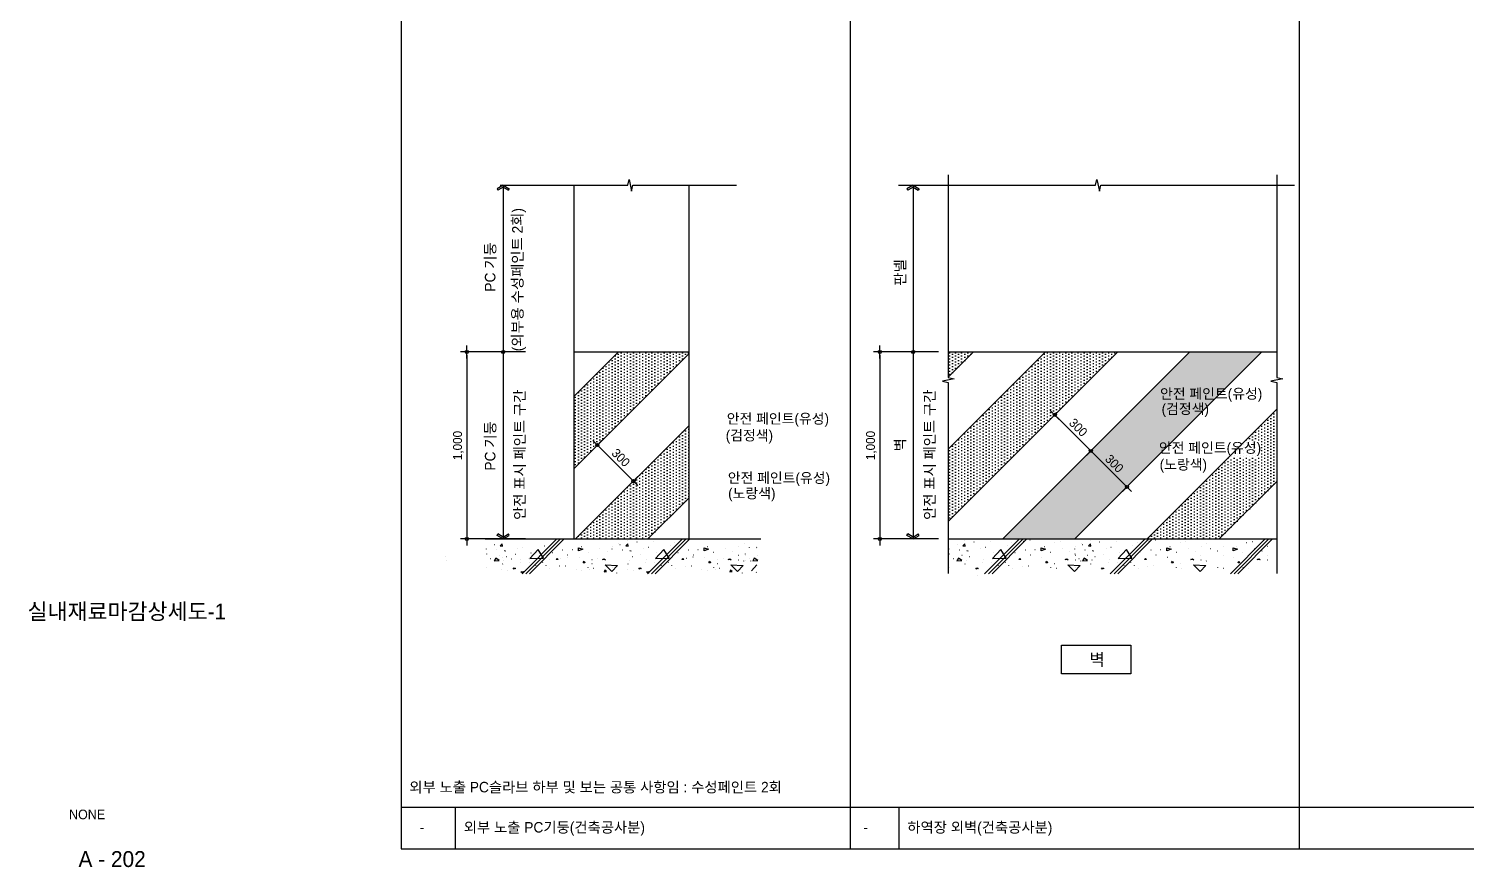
# Model space of a CAD drawing. Header units: millimetres. Extents: x 759136 to 783884, y -498149 to -492840.
# Drawn here: x 774868 to 779376, y -498149 to -495518 of the extents above; entities that cross this region are included whole.
import ezdxf
from ezdxf.enums import TextEntityAlignment as Align

# ---------------------------------------------------------------- set-up
doc = ezdxf.new("R2010")
doc.units = ezdxf.units.MM
doc.layers.get('DEFPOINTS').update_dxf_attribs({"lineweight": 13})
for name, color, linetype in [('3TEX', 3, 'Continuous'), ('4A.TEC FORM-TEXT', 3, 'Continuous'), ('4A.TEC TEXT 2', 3, 'Continuous'), ('9', 7, 'Continuous'), ('DIM', 8, 'Continuous'), ('새 블럭$0$3', 3, 'Continuous'), ('새 블럭$0$DIM', 7, 'Continuous'), ('새 블럭$0$ele', 3, 'Continuous'), ('새 블럭$0$HAT', 5, 'Continuous'), ('새 블럭$0$LEADER', 7, 'Continuous'), ('새 블럭$0$MAT', 6, 'Continuous'), ('새 블럭$0$MS2', 9, 'Continuous'), ('새 블럭$0$TEXT2', 4, 'Continuous')]:
    doc.layers.add(name, color=color, linetype=linetype)
doc.styles.add('1', font='')
doc.styles.add('나눔고딕', font='')
doc.styles.add('돋움', font='')
doc.styles.get('1').set_extended_font_data('Dotum')
doc.styles.get('나눔고딕').set_extended_font_data('Dotum')
doc.styles.get('돋움').set_extended_font_data('Dotum')
doc.dimstyles.new('SAMOO-3', dxfattribs={"dimscale": 200, "dimtxt": 3.5, "dimasz": 1, "dimexe": 2, "dimexo": 2, "dimgap": 1, "dimtad": 1, "dimdec": 0, "dimlunit": 6, "dimtxsty": '나눔고딕', "dimblk": 'dimdot', "dimcen": 2.5, "dimdle": 1.5, "dimclrt": 2, "dimazin": 0, "dimtfac": 1, "dimtdec": 0, "dimtix": 1, "dimtmove": 2, "dimatfit": 3, "dimfxl": 1, "dimtvp": 1, "dimtolj": 1, "dimtzin": 0, "dimarcsym": 0})
pattern_1 = [(90, (788152.105, -443931.524), (-9.6, 4.8), [0, -9.6])]
pattern_2 = [(90, (788140.61, -443931.524), (-9.6, 4.8), [0, -9.6])]

# ---------------------------------------------------------------- blocks, each defined once
blk = doc.blocks.new('새 블럭$0$arrow1')
for p, q in [((0, 0), (0.29, 0.5)), ((0, 0), (0.29, -0.5)), ((0.16, 0), (0.41, 0.43)), ((0.16, 0), (0.41, -0.43)), ((0.29, 0.5), (0.41, 0.43)), ((0.29, -0.5), (0.41, -0.43))]:
    blk.add_line(p, q)
blk = doc.blocks.new('dimdot')
blk.add_line((-2, 0), (2, 0))
blk.add_circle((0, 0), 0.5)
blk = doc.blocks.new('*D27')
at = {"layer": 'DEFPOINTS', "color": 0}
for p in [(777741.4, -496532.4), (777537.1, -497119.1), (777741.4, -497119.1)]:
    blk.add_point(p, dxfattribs=at)
at = {"layer": 'DIM', "color": 0, "lineweight": -2}
for p, q in [((777721.4, -496532.4), (777517.1, -496532.4)), ((777537.1, -496542.4), (777537.1, -497109.1)), ((777721.4, -497119.1), (777517.1, -497119.1))]:
    blk.add_line(p, q, dxfattribs=at)
at = {"layer": 'DIM', "color": 0, "lineweight": -2, "xscale": 10, "yscale": 10, "zscale": 10}
for p, rotation in [((777537.1, -496532.4), 90), ((777537.1, -497119.1), 270)]:
    blk.add_blockref('dimdot', p, dxfattribs=dict(at, rotation=rotation))
at = {"layer": 'DIM', "color": 2, "insert": (777510.4, -496825.8), "char_height": 28, "attachment_point": 5, "rotation": 90, "style": '나눔고딕'}
blk.add_mtext('\\A1;1,000', dxfattribs=at)
blk = doc.blocks.new('*D28')
at = {"layer": 'DEFPOINTS', "color": 0}
for p in [(778108.4, -496707), (778198.9, -496842.8), (778221.5, -496820.2)]:
    blk.add_point(p, dxfattribs=at)
at = {"layer": 'DIM', "color": 0, "lineweight": -2}
for p, q in [((778094.2, -496721.2), (778071.6, -496743.8)), ((778092.8, -496736.7), (778191.8, -496835.7)), ((778207.4, -496834.3), (778184.8, -496856.9))]:
    blk.add_line(p, q, dxfattribs=at)
at = {"layer": 'DIM', "color": 0, "lineweight": -2, "xscale": 10, "yscale": 10, "zscale": 10}
for p, rotation in [((778085.8, -496729.7), 135), ((778198.9, -496842.8), 315)]:
    blk.add_blockref('dimdot', p, dxfattribs=dict(at, rotation=rotation))
at = {"layer": 'DIM', "color": 2, "insert": (778159.3, -496769.2), "char_height": 28, "attachment_point": 5, "rotation": 315, "style": '나눔고딕'}
blk.add_mtext('\\A1;300', dxfattribs=at)
blk = doc.blocks.new('*D29')
at = {"layer": 'DEFPOINTS', "color": 0}
for p in [(778221.5, -496820.2), (778334.7, -496933.3), (778312, -496955.9)]:
    blk.add_point(p, dxfattribs=at)
at = {"layer": 'DIM', "color": 0, "lineweight": -2}
for p, q in [((778207.4, -496834.3), (778184.8, -496856.9)), ((778206, -496849.9), (778305, -496948.9)), ((778320.5, -496947.4), (778297.9, -496970.1))]:
    blk.add_line(p, q, dxfattribs=at)
at = {"layer": 'DIM', "color": 0, "lineweight": -2, "xscale": 10, "yscale": 10, "zscale": 10}
for p, rotation in [((778198.9, -496842.8), 135.0000001509273), ((778312, -496955.9), 315.0000001509273)]:
    blk.add_blockref('dimdot', p, dxfattribs=dict(at, rotation=rotation))
at = {"layer": 'DIM', "color": 2, "insert": (778272.5, -496882.4), "char_height": 28, "attachment_point": 5, "rotation": 315, "style": '나눔고딕'}
blk.add_mtext('\\A1;300', dxfattribs=at)
blk = doc.blocks.new('*D39')
at = {"layer": 'DEFPOINTS', "color": 0}
for p in [(776633.3, -496842.5), (776651.4, -496824.4), (776746.4, -496955.7)]:
    blk.add_point(p, dxfattribs=at)
at = {"layer": 'DIM', "color": 0, "lineweight": -2}
for p, q in [((776647.4, -496828.4), (776665.5, -496810.3)), ((776757.5, -496930.5), (776658.5, -496831.5)), ((776760.6, -496941.5), (776778.7, -496923.4))]:
    blk.add_line(p, q, dxfattribs=at)
at = {"layer": 'DIM', "color": 0, "lineweight": -2, "xscale": 10, "yscale": 10, "zscale": 10}
for p, rotation in [((776651.4, -496824.4), 134.9999999999705), ((776764.5, -496937.6), 314.9999999999705)]:
    blk.add_blockref('dimdot', p, dxfattribs=dict(at, rotation=rotation))
at = {"layer": 'DIM', "color": 2, "insert": (776724.9, -496864), "char_height": 28, "attachment_point": 5, "rotation": 315, "style": '나눔고딕'}
blk.add_mtext('\\A1;300', dxfattribs=at)
blk = doc.blocks.new('*D40')
at = {"layer": 'DEFPOINTS', "color": 0}
for p in [(776446.3, -496532.4), (776242, -497119.1), (776446.3, -497119.1)]:
    blk.add_point(p, dxfattribs=at)
at = {"layer": 'DIM', "color": 0, "lineweight": -2}
for p, q in [((776426.3, -496532.4), (776222, -496532.4)), ((776242, -496542.4), (776242, -497109.1)), ((776426.3, -497119.1), (776222, -497119.1))]:
    blk.add_line(p, q, dxfattribs=at)
at = {"layer": 'DIM', "color": 0, "lineweight": -2, "xscale": 10, "yscale": 10, "zscale": 10}
for p, rotation in [((776242, -496532.4), 90), ((776242, -497119.1), 270)]:
    blk.add_blockref('dimdot', p, dxfattribs=dict(at, rotation=rotation))
at = {"layer": 'DIM', "color": 2, "insert": (776215.3, -496825.8), "char_height": 28, "attachment_point": 5, "rotation": 90, "style": '나눔고딕'}
blk.add_mtext('\\A1;1,000', dxfattribs=at)

msp = doc.modelspace()

# ---------------------------------------------------------------- hatches: boundary and pattern name
at = {"layer": '새 블럭$0$MS2'}
h = msp.add_hatch(dxfattribs=at)
h.set_pattern_fill('DOTS', color=3, scale=153.6, angle=90, style=0)
h.set_pattern_definition(pattern_2)
h.paths.add_polyline_path([(776717.1, -496532.4), (776578.2, -496671.4), (776578.2, -496897.6), (776938.7, -496537.1), (776938.7, -496532.4)])
h = msp.add_hatch(dxfattribs=at)
h.set_pattern_fill('DOTS', color=3, scale=153.6, angle=90, style=0)
h.set_pattern_definition(pattern_1)
h.paths.add_polyline_path([(777830.4, -496532.4), (777751.7, -496611.1), (777751.7, -496532.4)])
h = msp.add_hatch(dxfattribs=at)
h.set_pattern_fill('DOTS', color=3, scale=153.6, angle=90, style=0)
h.set_pattern_definition(pattern_1)
h.paths.add_polyline_path([(778056.7, -496532.4), (777751.7, -496837.4), (777751.7, -497063.7), (778283, -496532.4)])
h = msp.add_hatch(dxfattribs=at)
h.set_pattern_fill('DOTS', color=3, scale=153.6, angle=90, style=0)
h.set_pattern_definition(pattern_1)
h.paths.add_polyline_path([(778509.3, -496532.4), (777922.6, -497119.1), (778148.9, -497119.1), (778735.5, -496532.4)])
h = msp.add_hatch(dxfattribs=at)
h.set_pattern_fill('DOTS', color=3, scale=153.6, angle=90, style=0)
h.set_pattern_definition(pattern_1)
h.paths.add_polyline_path([(778782, -496712.3), (778375.1, -497119.1), (778601.4, -497119.1), (778782, -496938.5)])
h = msp.add_hatch(dxfattribs=at)
h.set_pattern_fill('DOTS', color=3, scale=153.6, angle=90, style=0)
h.set_pattern_definition(pattern_2)
h.paths.add_polyline_path([(776938.7, -496763.4), (776583, -497119.1), (776809.3, -497119.1), (776938.7, -496989.7)])

# ---------------------------------------------------------------- linework, layer by layer
at = {"layer": '9'}
for p, q in [((776035.7, -492839.7), (776035.7, -498090.7)), ((777443.7, -492839.7), (777443.7, -498090.7)), ((778851.7, -492839.7), (778851.7, -498090.7)), ((776035.7, -497960.7), (783075.7, -497960.7)), ((776205.5, -497960.7), (776205.5, -498090.7)), ((777596.3, -497960.7), (777596.3, -498090.7)), ((776035.7, -498090.7), (783075.7, -498090.7))]:
    msp.add_line(p, q, dxfattribs=at)
at = {"layer": '새 블럭$0$3'}
for p, q in [((776578.2, -496532.4), (776578.2, -496009.2)), ((776938.7, -496532.4), (776938.7, -496009.2))]:
    msp.add_line(p, q, dxfattribs=at)
at = {"layer": '새 블럭$0$DIM', "linetype": 'ByBlock'}
for points in [[(776346.6, -496009.2), (776746.5, -496009.2), (776750.6, -495990.8), (776758.5, -496027.6), (776762.5, -496009.2), (777088, -496009.2)], [(777595.8, -496009.2), (778213.9, -496009.2), (778218, -495990.8), (778225.9, -496027.6), (778229.9, -496009.2), (778837.8, -496009.2)], [(777751.7, -495976.6), (777751.7, -496612.3), (777770.1, -496616.4), (777733.3, -496624.2), (777751.7, -496628.3), (777751.7, -497227.2)], [(778782, -495976.6), (778782, -496612.3), (778800.4, -496616.4), (778763.6, -496624.2), (778782, -496628.3), (778782, -497227.2)], [(776355.8, -496009.2), (776355.8, -497119.1)], [(777641.3, -496009.2), (777641.3, -497119.1)]]:
    msp.add_lwpolyline(points, dxfattribs=at)
for centre, radius in [((776355.8, -496532.4), 5.17), ((776355.8, -496532.4), 3.63), ((776355.8, -496532.4), 2.1), ((776355.8, -496532.4), 2.1), ((776355.8, -496532.4), 0.563), ((777641.3, -496532.4), 5.17), ((777641.3, -496532.4), 3.63), ((777641.3, -496532.4), 2.1), ((777641.3, -496532.4), 2.1), ((777641.3, -496532.4), 0.563)]:
    msp.add_circle(centre, radius, dxfattribs=at)
at = {"layer": '새 블럭$0$ele'}
for p, q in [((776299.4, -497119.1), (777163.7, -497119.1)), ((777751.7, -497119.1), (778782, -497119.1))]:
    msp.add_line(p, q, dxfattribs=at)
at = {"layer": '새 블럭$0$HAT', "color": 6}
for p, q in [((776578.2, -496532.4), (776938.7, -496532.4)), ((776578.2, -497119.1), (776578.2, -496532.4)), ((776578.2, -496671.4), (776717.1, -496532.4)), ((776578.2, -496897.6), (776938.7, -496537.1)), ((776938.7, -497119.1), (776938.7, -496532.4)), ((777751.7, -496611.1), (777830.4, -496532.4)), ((777751.7, -496837.4), (778056.7, -496532.4)), ((777751.7, -497063.7), (778283, -496532.4)), ((777751.7, -496532.4), (778782, -496532.4)), ((777922.6, -497119.1), (778509.3, -496532.4)), ((778148.9, -497119.1), (778735.5, -496532.4)), ((778375.1, -497119.1), (778782, -496712.3)), ((776583, -497119.1), (776938.7, -496763.4)), ((778601.4, -497119.1), (778782, -496938.5)), ((776809.3, -497119.1), (776938.7, -496989.7)), ((776578.2, -497119.1), (776938.7, -497119.1)), ((777751.7, -497119.1), (778782, -497119.1))]:
    msp.add_line(p, q, dxfattribs=at)
at = {"layer": '새 블럭$0$LEADER'}
for points in [[(778284.6, -496669.3, 0, 6.4, 0), (778303.8, -496669.3, 0, 0, 0), (778403.8, -496669.3, 0, 0, 0)], [(776860.9, -496741.6, 0, 6.4, 0), (776880.1, -496741.6, 0, 0, 0), (777041.7, -496741.6, 0, 0, 0)], [(778284.6, -496836.7, 0, 6.4, 0), (778303.8, -496836.7, 0, 0, 0), (778403.8, -496836.7, 0, 0, 0)], [(776860.9, -496933.6, 0, 6.4, 0), (776880.1, -496933.6, 0, 0, 0), (777041.7, -496933.6, 0, 0, 0)]]:
    msp.add_lwpolyline(points, format="xyseb", dxfattribs=at)
at = {"layer": '새 블럭$0$MAT', "color": 8}
for p, q in [((776415, -497228.2), (776524.2, -497119.1)), ((776426.7, -497228.2), (776535.8, -497119.1)), ((776438.3, -497228.2), (776547.5, -497119.1)), ((776809, -497228.2), (776918.1, -497119.1)), ((776820.7, -497228.2), (776929.8, -497119.1)), ((776832.3, -497228.2), (776941.5, -497119.1)), ((777865.8, -497228.2), (777975, -497119.1)), ((777877.5, -497228.2), (777986.6, -497119.1)), ((777889.1, -497228.2), (777998.3, -497119.1)), ((778259.8, -497228.2), (778369, -497119.1)), ((778271.5, -497228.2), (778380.6, -497119.1)), ((778283.1, -497228.2), (778392.3, -497119.1)), ((778636.3, -497228.2), (778745.5, -497119.1)), ((778648, -497228.2), (778757.1, -497119.1)), ((778659.6, -497228.2), (778768.8, -497119.1))]:
    msp.add_line(p, q, dxfattribs=at)
at = {"layer": '새 블럭$0$MAT'}
for p, q in [((776747, -497124.9), (776746.8, -497124.6)), ((776828.6, -497125.8), (776828.2, -497125.8)), ((777803.8, -497124.9), (777803.6, -497124.6)), ((777885.4, -497125.8), (777885, -497125.8)), ((777987.3, -497127.4), (777987.1, -497127)), ((778008.3, -497123), (778008, -497122.6)), ((778102.9, -497128.3), (778102.7, -497128)), ((778197.8, -497124.9), (778197.6, -497124.6)), ((778279.4, -497125.8), (778279, -497125.8)), ((778381.3, -497127.4), (778381.1, -497127)), ((778402.3, -497123), (778402, -497122.6)), ((778496.9, -497128.3), (778496.7, -497128)), ((778705.3, -497128.3), (778705.1, -497128)), ((776303.8, -497150.8), (776303.5, -497150.4)), ((776304.8, -497166.4), (776305.1, -497166.1)), ((776328.2, -497136.6), (776328.6, -497136.4)), ((776335.6, -497153.2), (776335.9, -497152.9)), ((776344.3, -497171.1), (776343.9, -497171.1)), ((776352.6, -497134.6), (776346.2, -497140.8)), ((776346.2, -497140.8), (776353.5, -497141.5)), ((776353.5, -497141.5), (776352.6, -497134.6)), ((776359.5, -497155.4), (776359.8, -497155.1)), ((776363, -497157.6), (776362.6, -497157.6)), ((776394.1, -497167.7), (776393.7, -497167.7)), ((776402.4, -497148.2), (776402, -497148.2)), ((776417.5, -497145.8), (776417.1, -497145.8)), ((776465.6, -497152.1), (776439.7, -497180.4)), ((776442.9, -497162.5), (776443.2, -497162.2)), ((776482.9, -497179), (776465.6, -497152.1)), ((776485.8, -497141), (776486.1, -497140.7)), ((776510.2, -497162.3), (776509.8, -497162.4)), ((776542.4, -497153.2), (776542.7, -497152.9)), ((776558.5, -497169.6), (776558.1, -497169.7)), ((776573.1, -497153.1), (776572.7, -497153.1)), ((776592, -497147), (776605.6, -497150.6)), ((776592.2, -497156.6), (776592, -497147)), ((776605.6, -497150.6), (776592.2, -497156.6)), ((776602, -497143), (776602.3, -497142.7)), ((776622.4, -497161.4), (776622, -497161.4)), ((776659.5, -497150.1), (776659.1, -497150.2)), ((776682.4, -497157.5), (776682, -497157.5)), ((776697.8, -497150.8), (776697.5, -497150.4)), ((776700, -497142), (776700.3, -497141.7)), ((776717.6, -497133.2), (776717.9, -497132.9)), ((776722.2, -497136.6), (776722.5, -497136.4)), ((776729.6, -497153.2), (776729.9, -497152.9)), ((776746.6, -497134.6), (776740.2, -497140.8)), ((776740.2, -497140.8), (776747.5, -497141.5)), ((776747.5, -497141.5), (776746.6, -497134.6)), ((776753.5, -497155.4), (776753.8, -497155.1)), ((776757, -497157.6), (776756.6, -497157.6)), ((776775.9, -497129.2), (776775.5, -497129.2)), ((776788.1, -497167.7), (776787.7, -497167.7)), ((776796.4, -497148.2), (776795.9, -497148.2)), ((776811.5, -497145.8), (776811.1, -497145.8)), ((776859.6, -497152.1), (776833.7, -497180.4)), ((776836.9, -497162.5), (776837.2, -497162.2)), ((776876.9, -497179), (776859.6, -497152.1)), ((776879.8, -497141), (776880.1, -497140.7)), ((776894.4, -497129.7), (776894, -497129.7)), ((776904.2, -497162.3), (776903.8, -497162.4)), ((776936.4, -497153.2), (776936.7, -497152.9)), ((776952.5, -497169.6), (776952.1, -497169.7)), ((776967.1, -497153.1), (776966.7, -497153.1)), ((776986, -497147), (776999.6, -497150.6)), ((776986.2, -497156.6), (776986, -497147)), ((776999.6, -497150.6), (776986.2, -497156.6)), ((776995.9, -497143), (776996.3, -497142.7)), ((777016.4, -497161.4), (777016, -497161.4)), ((777053.5, -497150.1), (777053.1, -497150.2)), ((777076.4, -497157.5), (777076, -497157.5)), ((777093.4, -497170.7), (777093.2, -497170.4)), ((777094, -497142), (777094.3, -497141.7)), ((777111.6, -497133.2), (777111.9, -497132.9)), ((777115.4, -497166.4), (777115.7, -497166.1)), ((777116.1, -497170.7), (777115.8, -497170.4)), ((777128.3, -497146.4), (777128.1, -497146.1)), ((777150.3, -497142.1), (777150.6, -497141.8)), ((777150.9, -497146.4), (777150.7, -497146.1)), ((777154.9, -497171.1), (777154.5, -497171.1)), ((777754.6, -497150.8), (777754.3, -497150.4)), ((777755.6, -497166.4), (777755.9, -497166.1)), ((777779.1, -497136.6), (777779.4, -497136.4)), ((777786.4, -497153.2), (777786.7, -497152.9)), ((777795.1, -497171.1), (777794.7, -497171.1)), ((777803.4, -497134.6), (777797, -497140.8)), ((777797, -497140.8), (777804.3, -497141.5)), ((777804.3, -497141.5), (777803.4, -497134.6)), ((777810.3, -497155.4), (777810.6, -497155.1)), ((777813.9, -497157.6), (777813.4, -497157.6)), ((777832.7, -497129.2), (777832.3, -497129.2)), ((777853.2, -497148.2), (777852.8, -497148.2)), ((777868.3, -497145.8), (777867.9, -497145.8)), ((777916.4, -497152.1), (777890.5, -497180.4)), ((777893.7, -497162.5), (777894, -497162.2)), ((777933.7, -497179), (777916.4, -497152.1)), ((777936.6, -497141), (777936.9, -497140.7)), ((777951.2, -497129.7), (777950.8, -497129.7)), ((777961, -497162.3), (777960.6, -497162.4)), ((777993.2, -497153.2), (777993.5, -497152.9)), ((778009.3, -497169.6), (778008.9, -497169.7)), ((778023.9, -497153.1), (778023.5, -497153.1)), ((778043, -497156.6), (778042.8, -497147)), ((778042.8, -497147), (778056.4, -497150.6)), ((778056.4, -497150.6), (778043, -497156.6)), ((778052.8, -497143), (778053.1, -497142.7)), ((778073.2, -497161.4), (778072.8, -497161.4)), ((778085, -497130.3), (778085.3, -497130)), ((778110.3, -497150.1), (778109.9, -497150.2)), ((778133.2, -497157.5), (778132.8, -497157.5)), ((778148.6, -497150.8), (778148.3, -497150.4)), ((778149.6, -497166.4), (778149.9, -497166.1)), ((778150.3, -497170.7), (778150, -497170.4)), ((778150.8, -497142), (778151.1, -497141.7)), ((778168.4, -497133.2), (778168.7, -497132.9)), ((778173, -497136.6), (778173.4, -497136.4)), ((778180.4, -497153.2), (778180.7, -497152.9)), ((778189.1, -497171.1), (778188.7, -497171.1)), ((778197.4, -497134.6), (778191, -497140.8)), ((778191, -497140.8), (778198.3, -497141.5)), ((778198.3, -497141.5), (778197.4, -497134.6)), ((778204.3, -497155.4), (778204.6, -497155.1)), ((778207.8, -497157.6), (778207.4, -497157.6)), ((778226.7, -497129.2), (778226.3, -497129.2)), ((778238.9, -497167.7), (778238.5, -497167.7)), ((778247.2, -497148.2), (778246.8, -497148.2)), ((778262.3, -497145.8), (778261.9, -497145.8)), ((778310.4, -497152.1), (778284.5, -497180.4)), ((778287.7, -497162.5), (778288, -497162.2)), ((778327.7, -497179), (778310.4, -497152.1)), ((778330.6, -497141), (778330.9, -497140.7)), ((778345.2, -497129.7), (778344.8, -497129.7)), ((778355, -497162.3), (778354.6, -497162.4)), ((778387.2, -497153.2), (778387.5, -497152.9)), ((778403.3, -497169.6), (778402.9, -497169.7)), ((778417.9, -497153.1), (778417.5, -497153.1)), ((778437, -497156.6), (778436.8, -497147)), ((778436.8, -497147), (778450.4, -497150.6)), ((778450.4, -497150.6), (778437, -497156.6)), ((778446.8, -497143), (778447.1, -497142.7)), ((778467.2, -497161.4), (778466.8, -497161.4)), ((778479, -497130.3), (778479.3, -497130)), ((778504.3, -497150.1), (778503.9, -497150.2)), ((778527.2, -497157.5), (778526.8, -497157.5)), ((778544.2, -497170.7), (778544, -497170.4)), ((778544.8, -497142), (778545.1, -497141.7)), ((778562.4, -497133.2), (778562.7, -497132.9)), ((778573.7, -497150.1), (778573.3, -497150.2)), ((778596.7, -497157.5), (778596.3, -497157.5)), ((778613.7, -497170.7), (778613.5, -497170.4)), ((778614.3, -497142), (778614.6, -497141.7)), ((778645.4, -497156.6), (778645.1, -497147)), ((778645.1, -497147), (778658.8, -497150.6)), ((778658.8, -497150.6), (778645.4, -497156.6)), ((778655.1, -497143), (778655.4, -497142.7)), ((778675.6, -497161.4), (778675.2, -497161.4)), ((778687.3, -497130.3), (778687.6, -497130)), ((778712.6, -497150.1), (778712.2, -497150.2)), ((778735.6, -497157.5), (778735.2, -497157.5)), ((778752.6, -497170.7), (778752.4, -497170.4)), ((778753.2, -497142), (778753.5, -497141.7)), ((776175.2, -497173.4), (776174.7, -497173.4)), ((776178, -497186.5), (776177.8, -497186.1)), ((776305.2, -497207.3), (776305, -497207)), ((776317, -497180.9), (776316.6, -497180.9)), ((776332.6, -497179.3), (776328.1, -497187.7)), ((776328.1, -497187.7), (776343.5, -497186.2)), ((776343.5, -497186.2), (776332.6, -497179.3)), ((776350.7, -497214.1), (776351, -497213.9)), ((776353, -497178.3), (776352.8, -497177.9)), ((776354.1, -497197.6), (776354.4, -497197.3)), ((776358, -497185.7), (776357.6, -497185.8)), ((776366.8, -497174.2), (776367.1, -497173.9)), ((776370.7, -497217.9), (776370.2, -497217.9)), ((776381.9, -497182.5), (776381.5, -497182.5)), ((776387.1, -497214.2), (776390.3, -497209.8)), ((776394.8, -497212), (776387.1, -497214.2)), ((776390.3, -497209.8), (776394.8, -497212)), ((776409.2, -497194.2), (776409.5, -497193.9)), ((776411.2, -497184.4), (776411.5, -497184.1)), ((776434.6, -497179.1), (776434.2, -497179.1)), ((776437.4, -497192.2), (776437.2, -497191.9)), ((776439.7, -497180.4), (776482.9, -497179)), ((776458.4, -497201.9), (776458.2, -497201.6)), ((776479.9, -497192.7), (776479.7, -497192.3)), ((776490.6, -497201.9), (776490.4, -497201.6)), ((776500.4, -497183), (776500, -497183)), ((776502.3, -497210.7), (776502.1, -497210.4)), ((776522.4, -497183.7), (776525.1, -497180.4)), ((776528.3, -497183.7), (776522.4, -497183.7)), ((776525.1, -497180.4), (776528.3, -497183.7)), ((776533.1, -497204.7), (776532.7, -497204.8)), ((776536.5, -497180.7), (776536.3, -497180.3)), ((776551.7, -497203.4), (776552, -497203.1)), ((776557.5, -497176.3), (776557.2, -497176)), ((776585.3, -497215.1), (776585, -497214.8)), ((776594.1, -497177.1), (776593.8, -497176.7)), ((776601.9, -497217.1), (776601.6, -497216.7)), ((776607.2, -497193.5), (776610, -497189.1)), ((776612.2, -497193.5), (776607.2, -497193.5)), ((776610, -497189.1), (776612.2, -497193.5)), ((776622.8, -497209.3), (776622.6, -497208.9)), ((776627.3, -497216.1), (776627.6, -497215.8)), ((776634.2, -497183.6), (776634.5, -497183.4)), ((776634.6, -497197.1), (776634.3, -497196.7)), ((776639.5, -497210.7), (776639.8, -497210.5)), ((776652.1, -497181.7), (776651.9, -497181.3)), ((776667.2, -497183.7), (776673.1, -497180.8)), ((776676.7, -497184), (776667.2, -497183.7)), ((776673.1, -497180.8), (776676.7, -497184)), ((776674.4, -497217.1), (776673.1, -497222.6)), ((776679.9, -497221.1), (776674.4, -497217.1)), ((776675.8, -497200), (776714.4, -497202.6)), ((776697.1, -497221.1), (776675.8, -497200)), ((776714.4, -497202.6), (776697.1, -497221.1)), ((776699.2, -497207.3), (776699, -497207)), ((776744.7, -497214.1), (776745, -497213.9)), ((776748.1, -497197.6), (776748.4, -497197.3)), ((776752, -497185.7), (776751.6, -497185.8)), ((776760.8, -497174.2), (776761.1, -497173.9)), ((776764.7, -497217.9), (776764.2, -497217.9)), ((776781.1, -497214.2), (776784.2, -497209.8)), ((776788.8, -497212), (776781.1, -497214.2)), ((776784.2, -497209.8), (776788.8, -497212)), ((776803.2, -497194.2), (776803.5, -497193.9)), ((776805.2, -497184.4), (776805.5, -497184.1)), ((776831.4, -497192.2), (776831.2, -497191.9)), ((776833.7, -497180.4), (776876.9, -497179)), ((776852.4, -497201.9), (776852.2, -497201.6)), ((776873.9, -497192.7), (776873.7, -497192.3)), ((776884.6, -497201.9), (776884.4, -497201.6)), ((776896.3, -497210.7), (776896.1, -497210.4)), ((776916.3, -497183.7), (776919.1, -497180.4)), ((776922.2, -497183.7), (776916.3, -497183.7)), ((776919.1, -497180.4), (776922.2, -497183.7)), ((776927.1, -497204.7), (776926.7, -497204.8)), ((776930.5, -497180.7), (776930.3, -497180.3)), ((776945.7, -497203.4), (776946, -497203.1)), ((776951.5, -497176.3), (776951.2, -497176)), ((776979.3, -497215.1), (776979, -497214.8)), ((776988.1, -497177.1), (776987.8, -497176.7)), ((776995.9, -497217.1), (776995.6, -497216.7)), ((777001.2, -497193.5), (777004, -497189.1)), ((777006.2, -497193.5), (777001.2, -497193.5)), ((777004, -497189.1), (777006.2, -497193.5)), ((777016.8, -497209.3), (777016.6, -497208.9)), ((777021.3, -497216.1), (777021.6, -497215.8)), ((777028.1, -497183.6), (777028.5, -497183.4)), ((777028.6, -497197.1), (777028.3, -497196.7)), ((777033.5, -497210.7), (777033.8, -497210.5)), ((777046.1, -497181.7), (777045.9, -497181.3)), ((777061.2, -497183.7), (777067.1, -497180.8)), ((777070.7, -497184), (777061.2, -497183.7)), ((777067.1, -497180.8), (777070.7, -497184)), ((777068.4, -497217.1), (777067.1, -497222.6)), ((777073.9, -497221.1), (777068.4, -497217.1)), ((777069.8, -497200), (777108.4, -497202.6)), ((777091.1, -497221.1), (777069.8, -497200)), ((777108.4, -497202.6), (777091.1, -497221.1)), ((777093.5, -497185.7), (777093.1, -497185.8)), ((777110.1, -497188.3), (777110.4, -497188)), ((777116.1, -497185.7), (777115.7, -497185.8)), ((777127.6, -497180.9), (777127.2, -497180.9)), ((777132.7, -497188.3), (777133, -497188)), ((777151.7, -497200.5), (777134.5, -497219)), ((777143.2, -497179.3), (777138.7, -497187.7)), ((777138.7, -497187.7), (777154.1, -497186.2)), ((777154.1, -497186.2), (777143.2, -497179.3)), ((777756, -497207.3), (777755.8, -497207)), ((777767.8, -497180.9), (777767.4, -497180.9)), ((777783.4, -497179.3), (777778.9, -497187.7)), ((777778.9, -497187.7), (777794.3, -497186.2)), ((777794.3, -497186.2), (777783.4, -497179.3)), ((777804.9, -497197.6), (777805.2, -497197.3)), ((777808.8, -497185.7), (777808.4, -497185.8)), ((777817.6, -497174.2), (777817.9, -497173.9)), ((777837.9, -497214.2), (777841.1, -497209.8)), ((777845.6, -497212), (777837.9, -497214.2)), ((777841.1, -497209.8), (777845.6, -497212)), ((777860, -497194.2), (777860.3, -497193.9)), ((777862, -497184.4), (777862.3, -497184.1)), ((777888.3, -497192.2), (777888, -497191.9)), ((777890.5, -497180.4), (777933.7, -497179)), ((777909.2, -497201.9), (777909, -497201.6)), ((777930.7, -497192.7), (777930.5, -497192.3)), ((777941.4, -497201.9), (777941.2, -497201.6)), ((777953.1, -497210.7), (777952.9, -497210.4)), ((777973.2, -497183.7), (777975.9, -497180.4)), ((777979.1, -497183.7), (777973.2, -497183.7)), ((777975.9, -497180.4), (777979.1, -497183.7)), ((777983.9, -497204.7), (777983.5, -497204.8)), ((778002.5, -497203.4), (778002.8, -497203.1)), ((778044.9, -497177.1), (778044.6, -497176.7)), ((778058, -497193.5), (778060.8, -497189.1)), ((778063, -497193.5), (778058, -497193.5)), ((778060.8, -497189.1), (778063, -497193.5)), ((778073.7, -497209.3), (778073.4, -497208.9)), ((778085.4, -497197.1), (778085.1, -497196.7)), ((778090.3, -497210.7), (778090.6, -497210.5)), ((778118, -497183.7), (778123.9, -497180.8)), ((778127.5, -497184), (778118, -497183.7)), ((778123.9, -497180.8), (778127.5, -497184)), ((778147.9, -497221.1), (778126.6, -497200)), ((778126.6, -497200), (778165.2, -497202.6)), ((778165.2, -497202.6), (778147.9, -497221.1)), ((778150, -497207.3), (778149.8, -497207)), ((778150.3, -497185.7), (778149.9, -497185.8)), ((778161.8, -497180.9), (778161.4, -497180.9)), ((778166.9, -497188.3), (778167.2, -497188)), ((778177.4, -497179.3), (778172.9, -497187.7)), ((778172.9, -497187.7), (778188.3, -497186.2)), ((778188.3, -497186.2), (778177.4, -497179.3)), ((778198.9, -497197.6), (778199.2, -497197.3)), ((778202.8, -497185.7), (778202.4, -497185.8)), ((778211.6, -497174.2), (778211.9, -497173.9)), ((778231.9, -497214.2), (778235.1, -497209.8)), ((778239.6, -497212), (778231.9, -497214.2)), ((778235.1, -497209.8), (778239.6, -497212)), ((778254, -497194.2), (778254.3, -497193.9)), ((778256, -497184.4), (778256.3, -497184.1)), ((778282.2, -497192.2), (778282, -497191.9)), ((778284.5, -497180.4), (778327.7, -497179)), ((778303.2, -497201.9), (778303, -497201.6)), ((778324.7, -497192.7), (778324.5, -497192.3)), ((778335.4, -497201.9), (778335.2, -497201.6)), ((778347.1, -497210.7), (778346.9, -497210.4)), ((778367.1, -497183.7), (778369.9, -497180.4)), ((778373.1, -497183.7), (778367.1, -497183.7)), ((778369.9, -497180.4), (778373.1, -497183.7)), ((778377.9, -497204.7), (778377.5, -497204.8)), ((778396.5, -497203.4), (778396.8, -497203.1)), ((778438.9, -497177.1), (778438.6, -497176.7)), ((778452, -497193.5), (778454.8, -497189.1)), ((778457, -497193.5), (778452, -497193.5)), ((778454.8, -497189.1), (778457, -497193.5)), ((778467.6, -497209.3), (778467.4, -497208.9)), ((778479.4, -497197.1), (778479.1, -497196.7)), ((778484.3, -497210.7), (778484.6, -497210.5)), ((778512, -497183.7), (778517.9, -497180.8)), ((778521.5, -497184), (778512, -497183.7)), ((778517.9, -497180.8), (778521.5, -497184)), ((778541.9, -497221.1), (778520.6, -497200)), ((778520.6, -497200), (778559.2, -497202.6)), ((778559.2, -497202.6), (778541.9, -497221.1)), ((778544.3, -497185.7), (778543.9, -497185.8)), ((778560.9, -497188.3), (778561.2, -497188)), ((778597.4, -497209.3), (778597.2, -497208.9)), ((778614.1, -497210.7), (778614.4, -497210.5)), ((778647.2, -497177.1), (778647, -497176.7)), ((778660.4, -497193.5), (778663.1, -497189.1)), ((778665.4, -497193.5), (778660.4, -497193.5)), ((778663.1, -497189.1), (778665.4, -497193.5)), ((778676, -497209.3), (778675.8, -497208.9)), ((778687.7, -497197.1), (778687.5, -497196.7)), ((778692.7, -497210.7), (778693, -497210.5)), ((778720.3, -497183.7), (778726.2, -497180.8)), ((778729.9, -497184), (778720.3, -497183.7)), ((778726.2, -497180.8), (778729.9, -497184)), ((778752.7, -497185.7), (778752.2, -497185.8)), ((776411.6, -497222.2), (776419.3, -497221.1)), ((776416.6, -497225.8), (776411.6, -497222.2)), ((776419.3, -497221.1), (776416.6, -497225.8)), ((776673.1, -497222.6), (776679.9, -497221.1)), ((776712.6, -497225.8), (776712.4, -497225.5)), ((776805.6, -497222.2), (776813.3, -497221.1)), ((776810.6, -497225.8), (776805.6, -497222.2)), ((776813.3, -497221.1), (776810.6, -497225.8)), ((777067.1, -497222.6), (777073.9, -497221.1)), ((777106.6, -497225.8), (777106.4, -497225.5)), ((777150, -497223.7), (777149.7, -497223.4)), ((777844.9, -497235), (777844.5, -497235))]:
    msp.add_line(p, q, dxfattribs=at)
at = {"layer": '새 블럭$0$TEXT2', "color": 7}
msp.add_lwpolyline([(778107.2, -497542.3), (778107.2, -497451.8), (778323.9, -497451.8), (778323.9, -497542.3)], close=True, dxfattribs=at)

# ---------------------------------------------------------------- block references
at = {"layer": '새 블럭$0$DIM', "linetype": 'ByBlock', "yscale": 38.40000000000001, "zscale": 38.40000000000001, "rotation": 270}
for p, xscale in [((776355.8, -496009.2), 38.40000000000001), ((777641.3, -496009.2), 38.40000000000001), ((776355.8, -497119.1), -38.40000000000001), ((777641.3, -497119.1), -38.40000000000001)]:
    msp.add_blockref('새 블럭$0$arrow1', p, dxfattribs=dict(at, xscale=xscale))

# ---------------------------------------------------------------- texts
at = {"layer": '3TEX', "style": '1'}
for s, p in [('외부 노출 PC슬라브 하부 및 보는 공통 사항임 : 수성페인트 2회', (776061.6, -497914)), ('-', (776094.6, -498040.1)), ('외부 노출 PC기둥(건축공사분)', (776232.4, -498040.1)), ('-', (777485.4, -498040.1)), ('하역장 외벽(건축공사분)', (777623.3, -498040.1))]:
    msp.add_text(s, height=33, dxfattribs=at).set_placement(p)
at = {"layer": '4A.TEC FORM-TEXT', "style": '돋움'}
msp.add_text('A - 202', height=50, dxfattribs=at).set_placement((775129.6, -498148.2), align=Align.CENTER)
at = {"layer": '4A.TEC TEXT 2', "style": '나눔고딕'}
for s, height, p in [('실내재료마감상세도-1', 50, (775175.8, -497371.5)), ('NONE', 30, (775051.2, -497998.2))]:
    msp.add_text(s, height=height, dxfattribs=at).set_placement(p, align=Align.CENTER)
at = {"layer": '새 블럭$0$TEXT2', "style": '돋움'}
for s, p in [('(외부용 수성페인트 2회)', (776417.1, -496530.2)), ('PC 기둥', (776331.6, -496343.1)), ('판넬', (777617.2, -496324.5)), (' 안전 표시 페인트 구간', (776424.2, -497071.2)), (' 안전 표시 페인트 구간', (777709.7, -497071.2)), ('PC 기둥', (776331.6, -496904.5)), ('벽', (777617.2, -496844.2))]:
    msp.add_text(s, height=33, rotation=90, dxfattribs=at).set_placement(p)
for s, p in [('안전 페인트(유성)', (778415.7, -496679)), ('안전 페인트(유성)', (777057.1, -496757.3)), ('(검정색)', (778420.8, -496726.8)), ('(검정색)', (777053.9, -496809.9)), ('안전 페인트(유성)', (778412.2, -496848.8)), ('(노랑색)', (778414.7, -496901.3)), ('안전 페인트(유성)', (777060.3, -496943.3)), ('(노랑색)', (777061.5, -496991.6))]:
    msp.add_text(s, height=32, dxfattribs=at).set_placement(p)
msp.add_text('벽', height=38.4, dxfattribs=at).set_placement((778218.6, -497497.4), align=Align.MIDDLE_CENTER)

# ---------------------------------------------------------------- dimensions: what is measured, and where the dimension line sits
at = {"layer": 'DIM'}
for base, p1, p2, angle, text, picture, middle in [((776242, -497119.1), (776446.3, -496532.4), (776446.3, -497119.1), 90, '1,000', '*D40', (776215.3, -496825.8)), ((777537.1, -497119.1), (777741.4, -496532.4), (777741.4, -497119.1), 90, '1,000', '*D27', (777510.4, -496825.8)), ((778312, -496955.9), (778221.5, -496820.2), (778334.7, -496933.3), 315, '300', '*D29', (778272.5, -496882.4))]:
    dim = msp.add_linear_dim(base=base, p1=p1, p2=p2, angle=angle, text=text, dimstyle='SAMOO-3', override={"dimscale": 10, "dimtxt": 2.8}, dxfattribs=at)
    dim.commit()
    dim.dimension.update_dxf_attribs({"geometry": picture, "text_midpoint": middle})
for p1, p2, distance, picture, middle in [((778108.4, -496707), (778221.5, -496820.2), -32, '*D28', (778159.3, -496769.2)), ((776746.4, -496955.7), (776633.3, -496842.5), -25.6, '*D39', (776724.9, -496864))]:
    dim = msp.add_aligned_dim(p1=p1, p2=p2, distance=distance, text='300', dimstyle='SAMOO-3', override={"dimscale": 10, "dimtxt": 2.8}, dxfattribs=at)
    dim.commit()
    dim.dimension.update_dxf_attribs({"geometry": picture, "text_midpoint": middle})

doc.saveas('drawing.dxf')
